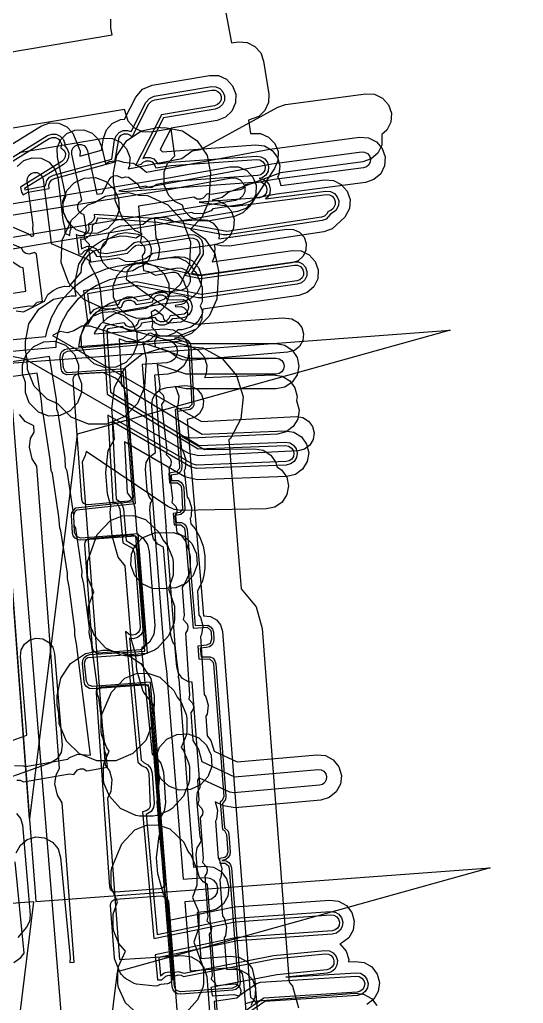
# Model space of a CAD drawing. Header units: metres. Extents: x -3943 to -3664, y 4962 to 6622.
# Drawn here: x -3853.7 to -3809.5, y 5955.1 to 6041.5 of the extents above; entities that cross this region are included whole.
import ezdxf

# ---------------------------------------------------------------- set-up
doc = ezdxf.new("R2010")
doc.units = ezdxf.units.M
doc.layers.add('AI_GREENING_EXCLUSIONS', color=1, linetype='Continuous')
doc.layers.add('AI_GREENING_LAWN', color=82, linetype='Continuous')

msp = doc.modelspace()

# ---------------------------------------------------------------- linework, layer by layer
at = {"layer": 'AI_GREENING_EXCLUSIONS'}
for points in [[(-3839.333, 6062.135), (-3835.065, 6039.438), (-3834.454, 6039.51), (-3833.692, 6039.454), (-3833.007, 6039.117), (-3832.499, 6038.547), (-3832.241, 6037.828), (-3831.797, 6034.94), (-3831.824, 6034.19), (-3832.126, 6033.502), (-3832.659, 6032.975), (-3833.564, 6032.635), (-3833.384, 6031.466), (-3832.523, 6031.468), (-3831.813, 6031.162), (-3831.272, 6030.611), (-3830.981, 6029.895), (-3830.983, 6029.122), (-3831.278, 6028.407), (-3833.491, 6025.069), (-3834.058, 6024.505), (-3834.8, 6024.207), (-3837.129, 6023.784), (-3837.93, 6023.801), (-3838.659, 6024.131), (-3839.201, 6024.72), (-3839.369, 6025.196), (-3840.027, 6025.512), (-3840.567, 6026.052), (-3840.976, 6026.934), (-3840.976, 6028.114), (-3840.674, 6028.837), (-3840.034, 6029.528), (-3840.364, 6031.89), (-3842.109, 6031.609), (-3842.893, 6031.639), (-3843.605, 6031.969), (-3844.136, 6032.547), (-3844.447, 6033.572), (-3862.691, 6030.536)], [(-3858.052, 6048.847), (-3856.372, 6028.51), (-3856.045, 6028.096), (-3855.885, 6027.532), (-3853.706, 5999.522), (-3845.789, 5901.982)], [(-3886.155, 6033.267), (-3845.543, 6040.152), (-3845.653, 6040.723), (-3845.649, 6041.504)], [(-3861.355, 6026.21), (-3851.73, 6032.15), (-3850.999, 6032.422), (-3850.219, 6032.394), (-3849.509, 6032.069), (-3848.978, 6031.498), (-3848.356, 6029.925), (-3848.372, 6029.492), (-3846.46, 6030.016), (-3846.307, 6031.056), (-3846.045, 6031.791), (-3845.521, 6032.37), (-3844.816, 6032.704), (-3844.448, 6032.723), (-3843.461, 6034.662), (-3842.863, 6035.367), (-3842.013, 6035.727), (-3836.996, 6036.578), (-3836.216, 6036.555), (-3835.504, 6036.236), (-3834.968, 6035.669), (-3834.69, 6034.94), (-3834.712, 6034.16), (-3835.031, 6033.448), (-3835.598, 6032.912), (-3836.327, 6032.634), (-3840.352, 6031.951), (-3841.313, 6030.065), (-3841.107, 6029.868), (-3832.946, 6030.485), (-3832.172, 6030.387), (-3831.494, 6030), (-3831.016, 6029.384), (-3830.81, 6028.631), (-3830.908, 6027.857), (-3831.033, 6027.638), (-3830.87, 6027.428), (-3830.731, 6026.92), (-3826.901, 6027.415), (-3826.123, 6027.362), (-3825.424, 6027.015), (-3824.91, 6026.427), (-3824.661, 6025.688), (-3824.714, 6024.909), (-3825.107, 6024.129), (-3826.227, 6023.117), (-3826.961, 6022.853), (-3835.278, 6021.601), (-3835.943, 6021.613), (-3836.594, 6021.734), (-3836.533, 6021.416), (-3836.57, 6020.636), (-3836.769, 6020.215), (-3829.715, 6021.216), (-3828.936, 6021.173), (-3828.232, 6020.834), (-3827.712, 6020.253), (-3827.454, 6019.517), (-3827.497, 6018.737), (-3827.835, 6018.034), (-3828.417, 6017.514), (-3829.153, 6017.255), (-3837.571, 6016.072), (-3837.626, 6015.628), (-3838.011, 6014.95), (-3838.627, 6014.471), (-3839.38, 6014.263), (-3839.774, 6014.235), (-3840.074, 6013.95), (-3840.802, 6013.671), (-3841.582, 6013.692), (-3842.154, 6013.946), (-3842.348, 6013.913), (-3842.802, 6013.482), (-3843.53, 6013.203), (-3844.31, 6013.224), (-3844.934, 6013.467), (-3844.714, 6009.355), (-3837.643, 6005.105), (-3830.365, 6005.383), (-3829.594, 6005.26), (-3828.929, 6004.852), (-3828.471, 6004.22), (-3828.29, 6003.461), (-3828.413, 6002.69), (-3828.822, 6002.025), (-3829.453, 6001.567), (-3830.212, 6001.386), (-3838.086, 6001.086), (-3839.163, 6001.353), (-3844.45, 6004.41), (-3844.213, 5999.938), (-3843.754, 5999.338), (-3843.554, 5998.624), (-3843.36, 5996.381), (-3842.809, 5995.965), (-3842.439, 5995.404), (-3842.276, 5994.753), (-3841.779, 5988.29), (-3841.873, 5987.515), (-3842.255, 5986.835), (-3842.934, 5986.335), (-3842.951, 5986.155), (-3842.028, 5976.984), (-3841.797, 5976.874), (-3841.254, 5976.23), (-3841.024, 5975.42), (-3840.853, 5972.781), (-3840.956, 5972.008), (-3841.346, 5971.332), (-3841.499, 5971.216), (-3840.692, 5962.404), (-3834.823, 5963.601), (-3826.434, 5964.203), (-3825.66, 5964.106), (-3824.981, 5963.72), (-3824.503, 5963.104), (-3824.296, 5962.352), (-3824.393, 5961.577), (-3824.779, 5960.899), (-3825.395, 5960.42), (-3825.567, 5960.373), (-3825.003, 5959.734), (-3824.776, 5958.987), (-3824.795, 5958.791), (-3824.203, 5958.829), (-3823.429, 5958.726), (-3822.754, 5958.335), (-3822.279, 5957.715), (-3822.079, 5956.961), (-3822.181, 5956.188), (-3822.573, 5955.513), (-3823.192, 5955.038)], [(-3861.041, 6025.228), (-3851.205, 6031.299), (-3850.839, 6031.435), (-3850.45, 6031.421), (-3850.095, 6031.259), (-3849.829, 6030.973), (-3849.693, 6030.607), (-3849.701, 6030.369), (-3849.48, 6030.131), (-3849.343, 6029.765), (-3849.357, 6029.375), (-3849.52, 6029.02), (-3849.805, 6028.755), (-3853.224, 6026.645), (-3853.19, 6026.536), (-3851.393, 6026.895), (-3851.276, 6027.355), (-3851.02, 6027.65), (-3850.671, 6027.824), (-3845.565, 6029.224), (-3845.317, 6030.91), (-3845.186, 6031.278), (-3844.925, 6031.567), (-3844.572, 6031.735), (-3844.183, 6031.754), (-3843.875, 6031.645), (-3842.57, 6034.209), (-3842.271, 6034.561), (-3841.846, 6034.741), (-3836.829, 6035.592), (-3836.439, 6035.581), (-3836.083, 6035.421), (-3835.815, 6035.137), (-3835.676, 6034.773), (-3835.687, 6034.383), (-3835.846, 6034.027), (-3836.13, 6033.759), (-3836.495, 6033.62), (-3841.016, 6032.853), (-3842.833, 6029.283), (-3842.625, 6029.374), (-3842.235, 6029.383), (-3841.871, 6029.242), (-3841.515, 6028.803), (-3840.381, 6028.956), (-3832.875, 6029.487), (-3832.488, 6029.438), (-3832.149, 6029.245), (-3831.91, 6028.937), (-3831.807, 6028.561), (-3831.856, 6028.173), (-3832.049, 6027.835), (-3832.358, 6027.595), (-3832.634, 6027.52), (-3832.343, 6027.483), (-3832.004, 6027.29), (-3831.765, 6026.981), (-3831.662, 6026.605), (-3831.711, 6026.218), (-3831.904, 6025.879), (-3832.088, 6025.736), (-3826.773, 6026.423), (-3826.384, 6026.397), (-3826.034, 6026.223), (-3825.778, 6025.929), (-3825.653, 6025.56), (-3825.68, 6025.17), (-3825.909, 6024.726), (-3826.377, 6024.401), (-3826.743, 6023.974), (-3827.11, 6023.841), (-3835.427, 6022.59), (-3835.759, 6022.596), (-3841.565, 6023.678), (-3846.809, 6024.049), (-3846.928, 6023.71), (-3847.291, 6023.37), (-3847.3, 6022.945), (-3847.463, 6022.591), (-3847.749, 6022.325), (-3848.115, 6022.19), (-3848.327, 6022.198), (-3848.217, 6021.355), (-3847.737, 6021.583), (-3847.347, 6021.561), (-3846.996, 6021.391), (-3846.714, 6021.036), (-3846.071, 6020.948), (-3844.327, 6021.26), (-3843.6, 6021.912), (-3843.219, 6021.997), (-3842.97, 6021.953), (-3838.709, 6022.61), (-3838.319, 6022.59), (-3837.967, 6022.422), (-3837.706, 6022.133), (-3837.575, 6021.765), (-3837.541, 6020.878), (-3838.568, 6019.224), (-3837.761, 6019.064), (-3829.574, 6020.226), (-3829.185, 6020.204), (-3828.833, 6020.035), (-3828.573, 6019.744), (-3828.444, 6019.376), (-3828.465, 6018.986), (-3828.634, 6018.635), (-3828.925, 6018.375), (-3829.293, 6018.245), (-3837.648, 6017.06), (-3837.983, 6017.069), (-3843.443, 6018.149), (-3847.706, 6017.418), (-3847.473, 6015.616), (-3847.108, 6016.043), (-3846.716, 6016.202), (-3844.956, 6016.508), (-3844.854, 6016.737), (-3844.571, 6017.006), (-3844.207, 6017.145), (-3843.817, 6017.135), (-3843.46, 6016.976), (-3843.289, 6016.796), (-3842.227, 6016.978), (-3842.126, 6017.205), (-3841.843, 6017.474), (-3841.479, 6017.613), (-3841.089, 6017.603), (-3840.732, 6017.444), (-3840.492, 6017.191), (-3839.596, 6017.256), (-3839.209, 6017.207), (-3838.87, 6017.015), (-3838.63, 6016.707), (-3838.527, 6016.33), (-3838.575, 6015.943), (-3838.768, 6015.604), (-3839.076, 6015.364), (-3839.452, 6015.261), (-3840.263, 6015.202), (-3840.607, 6014.796), (-3840.971, 6014.657), (-3841.361, 6014.667), (-3841.718, 6014.826), (-3841.889, 6015.006), (-3842.951, 6014.824), (-3843.052, 6014.597), (-3843.335, 6014.328), (-3843.699, 6014.189), (-3844.089, 6014.199), (-3844.446, 6014.358), (-3844.616, 6014.537), (-3845.906, 6014.343), (-3846.004, 6014.181), (-3845.685, 6008.772), (-3837.902, 6004.095), (-3830.327, 6004.384), (-3829.942, 6004.322), (-3829.609, 6004.118), (-3829.38, 6003.802), (-3829.289, 6003.423), (-3829.351, 6003.038), (-3829.555, 6002.705), (-3829.871, 6002.476), (-3830.251, 6002.385), (-3838.124, 6002.085), (-3838.663, 6002.219), (-3845.547, 6006.2), (-3845.187, 5999.384), (-3844.873, 5999.191), (-3844.676, 5998.942), (-3844.551, 5998.538), (-3844.309, 5995.749), (-3843.54, 5995.282), (-3843.355, 5995.002), (-3843.273, 5994.676), (-3842.777, 5988.213), (-3842.823, 5987.826), (-3843.014, 5987.486), (-3843.321, 5987.245), (-3843.697, 5987.14), (-3844.006, 5987.177), (-3842.986, 5976.486), (-3842.731, 5976.237), (-3842.408, 5976.082), (-3842.137, 5975.761), (-3842.022, 5975.356), (-3841.851, 5972.717), (-3841.902, 5972.33), (-3842.098, 5971.992), (-3842.549, 5971.717), (-3841.594, 5961.196), (-3834.752, 5962.604), (-3826.362, 5963.206), (-3825.975, 5963.157), (-3825.636, 5962.964), (-3825.397, 5962.656), (-3825.293, 5962.28), (-3825.342, 5961.893), (-3825.535, 5961.554), (-3825.843, 5961.314), (-3826.219, 5961.211), (-3834.54, 5960.614), (-3841.425, 5959.157), (-3841.292, 5957.567), (-3840.961, 5957.815), (-3840.581, 5957.903), (-3840.177, 5957.827), (-3839.773, 5957.944), (-3839.226, 5957.803), (-3831.382, 5959.334), (-3826.865, 5959.785), (-3826.476, 5959.747), (-3826.132, 5959.563), (-3825.885, 5959.262), (-3825.771, 5958.889), (-3825.809, 5958.5), (-3825.993, 5958.156), (-3826.294, 5957.908), (-3826.668, 5957.795), (-3830.291, 5957.436), (-3824.138, 5957.831), (-3823.752, 5957.78), (-3823.414, 5957.584), (-3823.177, 5957.274), (-3823.076, 5956.897), (-3823.128, 5956.511), (-3823.323, 5956.173), (-3823.633, 5955.936), (-3824.01, 5955.835), (-3832.126, 5955.314), (-3833.999, 5954.015)], [(-3860.947, 6024.933), (-3851.048, 6031.043), (-3850.792, 6031.139), (-3850.519, 6031.129), (-3850.27, 6031.015), (-3850.084, 6030.815), (-3849.989, 6030.559), (-3850.028, 6030.222), (-3849.735, 6029.973), (-3849.64, 6029.717), (-3849.649, 6029.444), (-3849.763, 6029.196), (-3849.963, 6029.01), (-3853.583, 6026.776), (-3853.501, 6026.326), (-3853.333, 6026.088), (-3852.942, 6026.317), (-3851.068, 6026.648), (-3851.102, 6026.947), (-3851.015, 6027.207), (-3850.836, 6027.413), (-3850.592, 6027.535), (-3845.297, 6028.986), (-3844.929, 6031.124), (-3844.746, 6031.327), (-3844.499, 6031.444), (-3844.226, 6031.458), (-3843.969, 6031.366), (-3843.771, 6031.187), (-3842.302, 6034.073), (-3842.093, 6034.319), (-3841.796, 6034.445), (-3836.779, 6035.296), (-3836.506, 6035.288), (-3836.256, 6035.176), (-3836.069, 6034.978), (-3835.972, 6034.723), (-3835.979, 6034.45), (-3836.091, 6034.2), (-3836.29, 6034.013), (-3836.545, 6033.916), (-3841.214, 6033.124), (-3843.476, 6028.679), (-3842.985, 6028.788), (-3842.81, 6028.971), (-3842.56, 6029.081), (-3842.287, 6029.088), (-3842.032, 6028.989), (-3841.835, 6028.8), (-3841.708, 6028.474), (-3840.36, 6028.657), (-3832.854, 6029.188), (-3832.583, 6029.154), (-3832.346, 6029.019), (-3832.179, 6028.803), (-3832.106, 6028.539), (-3832.141, 6028.268), (-3832.276, 6028.031), (-3832.492, 6027.864), (-3832.755, 6027.792), (-3840.226, 6027.263), (-3841.628, 6027.018), (-3842.04, 6026.739), (-3842.313, 6026.732), (-3842.588, 6026.851), (-3844.937, 6026.441), (-3844.571, 6026.39), (-3832.709, 6027.233), (-3832.438, 6027.198), (-3832.2, 6027.063), (-3832.033, 6026.847), (-3831.961, 6026.584), (-3831.995, 6026.313), (-3832.131, 6026.076), (-3832.346, 6025.908), (-3832.61, 6025.836), (-3837.885, 6025.462), (-3834.983, 6025.06), (-3826.735, 6026.126), (-3826.462, 6026.107), (-3826.217, 6025.986), (-3826.038, 6025.78), (-3825.951, 6025.521), (-3825.969, 6025.249), (-3826.15, 6024.905), (-3826.353, 6024.722), (-3826.591, 6024.637), (-3826.696, 6024.415), (-3826.898, 6024.231), (-3827.155, 6024.138), (-3835.472, 6022.887), (-3841.527, 6023.976), (-3847.109, 6024.371), (-3847.095, 6024.12), (-3847.186, 6023.863), (-3847.368, 6023.659), (-3847.622, 6023.54), (-3847.592, 6023.015), (-3847.706, 6022.767), (-3847.906, 6022.581), (-3848.163, 6022.486), (-3848.436, 6022.496), (-3848.682, 6022.61), (-3848.458, 6020.876), (-3848.198, 6020.929), (-3847.953, 6021.196), (-3847.695, 6021.286), (-3847.423, 6021.27), (-3847.177, 6021.152), (-3846.915, 6020.72), (-3846.026, 6020.652), (-3844.181, 6020.978), (-3843.702, 6021.48), (-3843.478, 6021.637), (-3843.212, 6021.697), (-3842.945, 6021.65), (-3838.666, 6022.313), (-3838.393, 6022.299), (-3838.146, 6022.182), (-3837.963, 6021.979), (-3837.872, 6021.722), (-3837.832, 6020.95), (-3838.897, 6019.272), (-3839.182, 6019.039), (-3837.77, 6018.76), (-3829.532, 6019.929), (-3829.26, 6019.913), (-3829.013, 6019.795), (-3828.831, 6019.592), (-3828.741, 6019.334), (-3828.756, 6019.061), (-3828.874, 6018.815), (-3829.078, 6018.633), (-3829.336, 6018.542), (-3837.691, 6017.357), (-3843.439, 6018.454), (-3848.041, 6017.665), (-3847.658, 6014.712), (-3847.143, 6015.581), (-3846.939, 6015.795), (-3846.665, 6015.907), (-3844.722, 6016.244), (-3844.609, 6016.564), (-3844.411, 6016.752), (-3844.156, 6016.85), (-3843.883, 6016.842), (-3843.633, 6016.731), (-3843.421, 6016.469), (-3841.994, 6016.713), (-3841.881, 6017.032), (-3841.683, 6017.22), (-3841.428, 6017.318), (-3841.155, 6017.31), (-3840.905, 6017.199), (-3840.67, 6016.877), (-3839.304, 6016.923), (-3839.066, 6016.788), (-3838.898, 6016.572), (-3838.826, 6016.309), (-3838.86, 6016.038), (-3838.995, 6015.8), (-3839.21, 6015.633), (-3840.458, 6015.489), (-3840.569, 6015.238), (-3840.767, 6015.05), (-3841.022, 6014.952), (-3841.295, 6014.96), (-3841.545, 6015.071), (-3841.757, 6015.333), (-3843.184, 6015.089), (-3843.297, 6014.77), (-3843.495, 6014.582), (-3843.75, 6014.484), (-3844.023, 6014.492), (-3844.273, 6014.603), (-3844.485, 6014.864), (-3846.081, 6014.633), (-3846.313, 6014.251), (-3845.976, 6008.597), (-3837.98, 6003.792), (-3830.315, 6004.084), (-3830.046, 6004.041), (-3829.813, 6003.898), (-3829.653, 6003.677), (-3829.589, 6003.411), (-3829.632, 6003.142), (-3829.775, 6002.909), (-3829.996, 6002.749), (-3830.262, 6002.685), (-3838.135, 6002.385), (-3838.512, 6002.478), (-3845.925, 6006.765), (-3845.475, 5999.138), (-3845.076, 5998.969), (-3844.85, 5998.512), (-3844.594, 5995.559), (-3843.759, 5995.077), (-3843.573, 5994.653), (-3843.076, 5988.19), (-3843.108, 5987.919), (-3843.242, 5987.681), (-3843.457, 5987.512), (-3843.72, 5987.439), (-3843.991, 5987.471), (-3844.367, 5987.78), (-3843.272, 5976.316), (-3842.912, 5975.985), (-3842.591, 5975.845), (-3842.401, 5975.62), (-3842.321, 5975.336), (-3842.186, 5972.427), (-3842.323, 5972.19), (-3842.54, 5972.024), (-3842.873, 5971.963), (-3841.865, 5960.833), (-3834.73, 5962.304), (-3826.341, 5962.907), (-3826.07, 5962.873), (-3825.833, 5962.738), (-3825.665, 5962.522), (-3825.593, 5962.259), (-3825.627, 5961.988), (-3825.762, 5961.75), (-3825.977, 5961.583), (-3826.241, 5961.51), (-3834.582, 5960.911), (-3841.746, 5959.396), (-3841.562, 5957.198), (-3841.168, 5957.21), (-3840.838, 5957.542), (-3840.572, 5957.603), (-3840.187, 5957.487), (-3839.752, 5957.645), (-3839.481, 5957.61), (-3839.269, 5957.489), (-3831.325, 5959.039), (-3826.835, 5959.487), (-3826.563, 5959.46), (-3826.322, 5959.331), (-3826.149, 5959.12), (-3826.07, 5958.859), (-3826.096, 5958.587), (-3826.225, 5958.346), (-3826.436, 5958.173), (-3826.697, 5958.093), (-3831.089, 5957.659), (-3836.885, 5956.528), (-3836.764, 5955.855), (-3836.739, 5955.803), (-3834.844, 5955.927), (-3834.432, 5955.809), (-3832.861, 5956.874), (-3832.513, 5956.993), (-3824.119, 5957.532), (-3823.849, 5957.496), (-3823.612, 5957.359), (-3823.446, 5957.142), (-3823.376, 5956.878), (-3823.412, 5956.607), (-3823.549, 5956.371), (-3823.766, 5956.205), (-3824.03, 5956.135), (-3832.229, 5955.608), (-3834.631, 5953.942)], [(-3853.685, 6029.824), (-3846.298, 6031.056), (-3845.518, 6031.031), (-3844.806, 6030.71), (-3844.272, 6030.142), (-3843.996, 6029.412), (-3844.02, 6028.632), (-3844.137, 6028.373), (-3839.416, 6029.29), (-3838.517, 6029.95), (-3837.778, 6030.085), (-3830.998, 6033.785), (-3830.309, 6034.011), (-3823.281, 6034.965), (-3822.502, 6034.917), (-3821.801, 6034.574), (-3821.284, 6033.989), (-3821.03, 6033.252), (-3821.078, 6032.473), (-3821.421, 6031.771), (-3821.867, 6031.377), (-3821.871, 6030.462), (-3822.215, 6029.762), (-3822.801, 6029.247), (-3823.54, 6028.995), (-3830.774, 6028.035), (-3835.299, 6026.339), (-3835.885, 6025.868), (-3836.772, 6025.638), (-3836.311, 6025.611), (-3835.609, 6025.27), (-3835.09, 6024.687), (-3834.835, 6023.949), (-3834.881, 6023.17), (-3835.221, 6022.468), (-3835.805, 6021.95), (-3836.542, 6021.694), (-3841.972, 6020.944), (-3842.601, 6020.491), (-3843.595, 6020.214), (-3844.374, 6020.26), (-3844.937, 6020.534), (-3847.584, 6020.168), (-3846.835, 6018.701), (-3846.627, 6018.006), (-3846.289, 6014.886), (-3838.679, 6012.814), (-3837.981, 6012.466), (-3837.468, 6011.877), (-3837.221, 6011.137), (-3837.275, 6010.359), (-3837.422, 6010.064), (-3831.393, 6010.308), (-3830.623, 6010.187), (-3829.957, 6009.78), (-3829.497, 6009.149), (-3829.314, 6008.39), (-3829.37, 6008.035), (-3829.12, 6007.193), (-3829.236, 6006.422), (-3829.638, 6005.753), (-3830.266, 6005.289), (-3831.023, 6005.101), (-3838.589, 6004.745), (-3839.456, 6004.917), (-3837.426, 6003.735), (-3833.041, 6003.815), (-3832.273, 6003.677), (-3831.617, 6003.255), (-3831.171, 6002.614), (-3831.09, 6002.24), (-3830.663, 6001.966), (-3830.219, 6001.325), (-3830.053, 6000.562), (-3830.192, 5999.794), (-3830.614, 5999.138), (-3831.255, 5998.693), (-3832.018, 5998.528), (-3839.499, 5998.397), (-3840.103, 5998.48), (-3840.654, 5998.74), (-3847.823, 6003.586), (-3847.901, 6003.218), (-3848.17, 6002.638), (-3846.162, 5976.035), (-3845.779, 5975.546), (-3845.57, 5974.794), (-3845.657, 5973.741), (-3845.941, 5973.109), (-3844.876, 5958.992), (-3839.355, 5959.33), (-3838.615, 5959.236), (-3837.934, 5958.855), (-3837.451, 5958.242), (-3837.239, 5957.491), (-3836.932, 5953.599)], [(-3853.871, 6028.597), (-3853.282, 6029.108), (-3852.542, 6029.355), (-3851.763, 6029.3), (-3851.065, 6028.952), (-3850.554, 6028.362), (-3850.307, 6027.622), (-3849.855, 6023.881), (-3849.696, 6023.144), (-3849.696, 6022.723), (-3849.236, 6022.527), (-3849.211, 6022.941), (-3849.122, 6023.124), (-3849.184, 6023.578), (-3849.515, 6023.899), (-3849.824, 6024.616), (-3849.836, 6025.396), (-3849.605, 6025.978), (-3850.34, 6029.404), (-3850.352, 6030.185), (-3850.064, 6030.91), (-3849.521, 6031.47), (-3848.804, 6031.779), (-3848.024, 6031.791), (-3847.299, 6031.503), (-3846.739, 6030.96), (-3846.429, 6030.243), (-3846.124, 6028.821), (-3845.785, 6029.008), (-3845.009, 6029.096), (-3844.546, 6028.962), (-3843.693, 6028.889), (-3843.013, 6028.505), (-3842.526, 6028.085), (-3831.701, 6030.11), (-3823.819, 6031.147), (-3823.04, 6031.096), (-3822.34, 6030.751), (-3821.826, 6030.164), (-3821.575, 6029.425), (-3821.626, 6028.646), (-3821.971, 6027.946), (-3822.558, 6027.432), (-3823.297, 6027.181), (-3831.125, 6026.152), (-3833.145, 6025.773), (-3833.407, 6025.53), (-3834.138, 6025.257), (-3836.692, 6024.856), (-3836.857, 6024.703), (-3837.588, 6024.43), (-3838.368, 6024.458), (-3838.552, 6024.543), (-3841.826, 6024.013), (-3841.713, 6022.329), (-3841.574, 6022.151), (-3841.366, 6021.399), (-3841.461, 6020.625), (-3841.561, 6020.448), (-3840.527, 6020.595), (-3839.747, 6020.586), (-3839.03, 6020.279), (-3838.485, 6019.72), (-3838.396, 6019.498), (-3838.173, 6019.27), (-3837.633, 6017.987), (-3837.632, 6016.705), (-3837.797, 6016.345), (-3837.646, 6015.935), (-3837.677, 6015.156), (-3838.003, 6014.447), (-3838.577, 6013.918), (-3839.309, 6013.648), (-3840.068, 6013.532), (-3838.714, 6013.057), (-3831.147, 6013.057), (-3830.382, 6012.905), (-3829.733, 6012.471), (-3829.299, 6011.823), (-3829.147, 6011.057), (-3829.299, 6010.292), (-3829.733, 6009.643), (-3830.382, 6009.209), (-3831.147, 6009.057), (-3839.054, 6009.057), (-3840.038, 6009.283), (-3839.933, 6009.159), (-3839.696, 6008.416), (-3839.761, 6007.638), (-3839.854, 6007.457), (-3839.445, 6003.745), (-3839.3, 6003.573), (-3839.062, 6002.83), (-3839.127, 6002.052), (-3839.22, 6001.872), (-3838.958, 5999.568), (-3838.81, 5999.399), (-3838.558, 5998.66), (-3838.609, 5997.881), (-3838.698, 5997.699), (-3838.635, 5997.218), (-3838.256, 5996.786), (-3837.835, 5996.045), (-3837.554, 5995.265), (-3837.396, 5994.401), (-3837.389, 5993.346), (-3837.482, 5992.717), (-3837.618, 5992.224), (-3838.057, 5991.326), (-3837.925, 5989.214), (-3837.787, 5989.036), (-3837.583, 5988.283), (-3837.683, 5987.509), (-3837.784, 5987.333), (-3837.447, 5982.233), (-3837.309, 5982.055), (-3837.105, 5981.302), (-3837.204, 5980.528), (-3837.305, 5980.352), (-3837.187, 5978.625), (-3836.889, 5978.199), (-3836.569, 5977.28), (-3834.553, 5976.34), (-3827.586, 5976.965), (-3826.81, 5976.881), (-3826.126, 5976.507), (-3825.636, 5975.9), (-3825.416, 5975.151), (-3825.499, 5974.375), (-3825.873, 5973.69), (-3826.481, 5973.2), (-3827.229, 5972.98), (-3834.731, 5972.308), (-3835.754, 5972.487), (-3836.494, 5972.832), (-3836.286, 5972.086), (-3836.379, 5971.312), (-3836.479, 5971.135), (-3836.245, 5967.899), (-3836.106, 5967.722), (-3835.896, 5966.97), (-3835.99, 5966.196), (-3836.09, 5966.019), (-3835.856, 5962.783), (-3835.717, 5962.606), (-3835.507, 5961.854), (-3835.601, 5961.08), (-3835.7, 5960.903), (-3835.49, 5958.142), (-3834.401, 5958.121), (-3833.705, 5957.768), (-3833.197, 5957.176), (-3832.954, 5956.434), (-3833.013, 5955.656), (-3833.366, 5954.96)], [(-3856.659, 6024.286), (-3852.889, 6022.675), (-3852.609, 6022.436), (-3852.408, 6022.517), (-3852.505, 6023.106), (-3852.468, 6023.48), (-3852.985, 6027.283), (-3852.966, 6027.556), (-3852.844, 6027.8), (-3852.638, 6027.979), (-3852.379, 6028.065), (-3852.106, 6028.046), (-3851.862, 6027.924), (-3851.683, 6027.718), (-3851.596, 6027.459), (-3850.883, 6021.817), (-3847.694, 6020.454), (-3847.414, 6020.216), (-3847.569, 6021.369), (-3847.509, 6021.732), (-3847.88, 6022.081), (-3847.97, 6022.339), (-3847.953, 6022.611), (-3847.78, 6022.905), (-3847.978, 6024.347), (-3848.249, 6024.447), (-3848.445, 6024.638), (-3848.553, 6024.888), (-3848.557, 6025.161), (-3848.457, 6025.415), (-3848.203, 6025.639), (-3849.069, 6029.677), (-3849.073, 6029.95), (-3848.972, 6030.204), (-3848.782, 6030.4), (-3848.532, 6030.508), (-3848.258, 6030.512), (-3848.005, 6030.412), (-3847.809, 6030.221), (-3847.7, 6029.971), (-3846.884, 6026.163), (-3846.418, 6026.228), (-3845.8, 6027.424), (-3845.629, 6027.638), (-3845.39, 6027.77), (-3845.119, 6027.8), (-3844.676, 6027.581), (-3844.371, 6027.687), (-3844.1, 6027.654), (-3843.294, 6027.031), (-3843.082, 6026.658), (-3831.531, 6028.821), (-3823.649, 6029.858), (-3823.377, 6029.84), (-3823.132, 6029.719), (-3822.952, 6029.514), (-3822.864, 6029.255), (-3822.882, 6028.983), (-3823.003, 6028.738), (-3823.208, 6028.558), (-3823.467, 6028.47), (-3831.33, 6027.436), (-3833.823, 6026.969), (-3834.09, 6026.636), (-3834.345, 6026.541), (-3836.836, 6026.137), (-3837.2, 6026.189), (-3837.539, 6025.809), (-3837.795, 6025.714), (-3838.068, 6025.723), (-3838.366, 6025.89), (-3843.211, 6025.106), (-3843.002, 6022.295), (-3843.084, 6021.937), (-3842.735, 6021.566), (-3842.662, 6021.303), (-3842.695, 6021.032), (-3842.887, 6020.75), (-3842.791, 6019.459), (-3842.358, 6019.376), (-3841.723, 6019.05), (-3840.289, 6019.317), (-3840.016, 6019.314), (-3839.765, 6019.206), (-3839.262, 6018.561), (-3839.162, 6018.197), (-3838.917, 6017.78), (-3838.897, 6017.005), (-3839.011, 6016.757), (-3839.211, 6016.571), (-3839.467, 6016.476), (-3840.015, 6016.387), (-3839.966, 6016.277), (-3839.457, 6016.304), (-3839.209, 6016.189), (-3839.024, 6015.989), (-3838.93, 6015.733), (-3838.941, 6015.46), (-3839.055, 6015.212), (-3839.256, 6015.026), (-3839.512, 6014.932), (-3840.525, 6014.826), (-3840.773, 6014.94), (-3840.958, 6015.141), (-3841.05, 6015.469), (-3841.767, 6015.991), (-3842.107, 6015.791), (-3841.999, 6014.833), (-3842.067, 6014.472), (-3841.704, 6014.114), (-3841.621, 6013.854), (-3841.644, 6013.582), (-3841.824, 6013.293), (-3841.762, 6012.748), (-3838.935, 6011.757), (-3831.147, 6011.757), (-3830.879, 6011.704), (-3830.652, 6011.552), (-3830.5, 6011.325), (-3830.447, 6011.057), (-3830.5, 6010.789), (-3830.652, 6010.562), (-3830.879, 6010.41), (-3831.147, 6010.357), (-3839.054, 6010.357), (-3841.587, 6011.203), (-3841.365, 6009.248), (-3841.434, 6008.887), (-3841.071, 6008.529), (-3840.988, 6008.269), (-3841.01, 6007.997), (-3841.191, 6007.708), (-3840.732, 6003.662), (-3840.8, 6003.301), (-3840.437, 6002.944), (-3840.354, 6002.683), (-3840.377, 6002.411), (-3840.557, 6002.122), (-3840.243, 5999.461), (-3840.305, 5999.099), (-3839.935, 5998.748), (-3839.847, 5998.49), (-3839.865, 5998.217), (-3840.04, 5997.924), (-3839.847, 5996.472), (-3839.541, 5996.297), (-3839.102, 5995.69), (-3838.796, 5994.883), (-3838.694, 5994.317), (-3838.687, 5993.411), (-3838.785, 5992.847), (-3839.173, 5991.95), (-3839.384, 5991.678), (-3839.214, 5989.189), (-3839.299, 5988.831), (-3838.952, 5988.458), (-3838.88, 5988.194), (-3838.915, 5987.923), (-3839.108, 5987.642), (-3838.736, 5982.207), (-3838.82, 5981.85), (-3838.473, 5981.477), (-3838.402, 5981.213), (-3838.437, 5980.942), (-3838.63, 5980.661), (-3838.461, 5978.202), (-3837.967, 5977.423), (-3837.664, 5976.356), (-3834.785, 5975.014), (-3827.47, 5975.67), (-3827.199, 5975.641), (-3826.959, 5975.51), (-3826.788, 5975.297), (-3826.711, 5975.035), (-3826.74, 5974.763), (-3826.871, 5974.524), (-3827.083, 5974.352), (-3827.345, 5974.275), (-3834.847, 5973.603), (-3835.205, 5973.666), (-3837.918, 5974.93), (-3838.057, 5974.742), (-3837.923, 5972.98), (-3838.005, 5972.621), (-3837.655, 5972.251), (-3837.582, 5971.988), (-3837.615, 5971.717), (-3837.805, 5971.434), (-3837.534, 5967.864), (-3837.616, 5967.505), (-3837.266, 5967.135), (-3837.192, 5966.872), (-3837.225, 5966.601), (-3837.416, 5966.318), (-3837.144, 5962.748), (-3837.226, 5962.389), (-3836.877, 5962.019), (-3836.803, 5961.756), (-3836.836, 5961.485), (-3837.027, 5961.202), (-3836.755, 5957.632), (-3836.837, 5957.273), (-3836.487, 5956.903), (-3836.436, 5956.719), (-3834.751, 5956.868), (-3834.507, 5956.745), (-3834.329, 5956.538), (-3834.244, 5956.278), (-3834.265, 5956.006), (-3834.389, 5955.762), (-3834.596, 5955.584), (-3836.577, 5955.291), (-3836.366, 5952.516)], [(-3853.949, 6015.918), (-3853.304, 6015.816), (-3851.469, 6016.758), (-3851.176, 6017.342), (-3850.717, 6017.706), (-3850.273, 6017.934), (-3849.71, 6018.095), (-3849.309, 6018.049), (-3848.251, 6019.289), (-3848.203, 6019.94), (-3847.917, 6020.451), (-3847.593, 6020.831), (-3847.133, 6021.194), (-3846.498, 6021.345), (-3846.093, 6021.819), (-3845.802, 6022.719), (-3845.353, 6023.152), (-3844.767, 6023.365), (-3842.802, 6023.516), (-3842.31, 6023.945), (-3841.747, 6024.108), (-3841.249, 6024.15), (-3840.668, 6024.085), (-3840.11, 6023.745), (-3837.755, 6023.945), (-3837.174, 6023.88), (-3836.661, 6023.597), (-3836.296, 6023.14), (-3836.134, 6022.578), (-3836.172, 6022.237), (-3830.194, 6023.092), (-3829.61, 6023.06), (-3829.082, 6022.807), (-3828.691, 6022.371), (-3828.497, 6021.819), (-3828.529, 6021.235), (-3828.782, 6020.707), (-3829.217, 6020.316), (-3829.769, 6020.122), (-3837.569, 6019.007), (-3838.111, 6019.029), (-3842.719, 6020.067), (-3843.478, 6020.001), (-3843.803, 6019.882), (-3844.215, 6019.398), (-3844.293, 6018.695), (-3839.174, 6015.047), (-3838.198, 6014.732), (-3830.557, 6015.312), (-3829.773, 6015.2), (-3829.261, 6014.915), (-3828.898, 6014.457), (-3828.737, 6013.894), (-3828.804, 6013.313), (-3829.088, 6012.801), (-3829.546, 6012.437), (-3830.109, 6012.276), (-3838.84, 6011.559), (-3839.361, 6011.608), (-3839.833, 6011.833), (-3840.537, 6012.335), (-3847.477, 6014.575), (-3848.207, 6014.565), (-3848.891, 6014.147), (-3849.453, 6013.987), (-3850.099, 6014.089), (-3850.77, 6013.745), (-3837.681, 6006.213), (-3829.372, 6006.63), (-3828.793, 6006.545), (-3828.291, 6006.244), (-3827.942, 6005.775), (-3827.799, 6005.207), (-3827.884, 6004.628), (-3828.184, 6004.126), (-3828.654, 6003.777), (-3829.222, 6003.634), (-3837.971, 6003.195), (-3838.794, 6003.393), (-3853.18, 6011.67), (-3854.338, 6011.913)], [(-3856.567, 6015.791), (-3852.819, 6016.367), (-3852.456, 6016.313), (-3852.113, 6016.69), (-3851.655, 6016.774), (-3852.175, 6020.876), (-3852.34, 6021.036), (-3852.83, 6020.897), (-3853.098, 6020.953), (-3853.323, 6021.107), (-3853.485, 6021.407), (-3857.255, 6023.018)], [(-3855.143, 6013.3), (-3851.363, 6013.657), (-3851.243, 6014.233), (-3850.853, 6015.325), (-3850.291, 6016.368), (-3849.788, 6017.061), (-3848.842, 6018.046), (-3848.132, 6018.593), (-3847.287, 6019.096), (-3846.066, 6019.597), (-3845.106, 6019.833), (-3839.954, 6020.675), (-3839.175, 6020.634), (-3838.471, 6020.297), (-3837.949, 6019.717), (-3837.689, 6018.981), (-3837.731, 6018.202), (-3838.067, 6017.498), (-3838.648, 6016.976), (-3839.384, 6016.716), (-3841.141, 6016.506), (-3844.582, 6015.895), (-3845.358, 6015.627), (-3846.012, 6015.246), (-3846.587, 6014.711), (-3847.052, 6014.051), (-3847.125, 6013.888), (-3840.949, 6014.348), (-3840.174, 6014.254), (-3839.495, 6013.869), (-3839.014, 6013.255), (-3838.806, 6012.503), (-3838.901, 6011.728), (-3839.285, 6011.049), (-3839.899, 6010.568), (-3840.651, 6010.36), (-3841.831, 6010.271), (-3840.834, 5997.075), (-3840.807, 5996.997), (-3840.82, 5996.895), (-3840.015, 5986.254), (-3839.929, 5985.6), (-3839.909, 5985.523), (-3839.914, 5985.485), (-3839.741, 5984.182), (-3839.749, 5984.083), (-3839.722, 5984.001), (-3839.748, 5983.789), (-3839.692, 5983.584), (-3838.391, 5967.106), (-3837.429, 5967.178), (-3836.654, 5967.083), (-3835.975, 5966.699), (-3835.494, 5966.084), (-3835.286, 5965.332), (-3835.38, 5964.558), (-3835.765, 5963.878), (-3836.379, 5963.398), (-3837.131, 5963.189), (-3838.076, 5963.118), (-3837.757, 5959.078), (-3835.18, 5959.28), (-3834.405, 5959.188), (-3833.724, 5958.807), (-3833.241, 5958.194), (-3833.006, 5957.143), (-3833.006, 5957.142), (-3833.006, 5957.14), (-3832.479, 5950.265)], [(-3856.37, 6017.137), (-3853.098, 6017.639), (-3853.336, 6019.7), (-3853.608, 6019.758), (-3854.252, 6020.198)], [(-3855.633, 6012.25), (-3850.451, 6012.739), (-3850.449, 6013.15), (-3850.275, 6013.98), (-3849.951, 6014.893), (-3849.465, 6015.806), (-3848.489, 6017.011), (-3847.536, 6017.79), (-3846.952, 6018.144), (-3845.733, 6018.654), (-3844.935, 6018.847), (-3839.812, 6019.685), (-3839.422, 6019.664), (-3839.07, 6019.496), (-3838.809, 6019.206), (-3838.679, 6018.838), (-3838.7, 6018.449), (-3838.868, 6018.096), (-3839.158, 6017.836), (-3839.526, 6017.706), (-3841.298, 6017.496), (-3844.791, 6016.882), (-3845.741, 6016.562), (-3846.61, 6016.048), (-3847.35, 6015.37), (-3847.935, 6014.558), (-3848.338, 6013.635), (-3848.501, 6012.782), (-3840.875, 6013.351), (-3840.487, 6013.304), (-3840.148, 6013.112), (-3839.907, 6012.804), (-3839.803, 6012.428), (-3839.85, 6012.041), (-3840.042, 6011.701), (-3840.35, 6011.461), (-3840.726, 6011.357), (-3842.904, 6011.194), (-3841.833, 5997.034), (-3841.804, 5996.928), (-3841.817, 5996.826), (-3841.012, 5986.176), (-3840.93, 5985.547), (-3840.907, 5985.46), (-3840.912, 5985.417), (-3840.734, 5984.061), (-3840.725, 5983.952), (-3840.719, 5983.929), (-3840.722, 5983.907), (-3839.31, 5966.035), (-3837.354, 5966.181), (-3836.967, 5966.133), (-3836.628, 5965.941), (-3836.387, 5965.634), (-3836.283, 5965.258), (-3836.33, 5964.871), (-3836.522, 5964.531), (-3836.83, 5964.291), (-3837.206, 5964.186), (-3839.152, 5964.041), (-3838.675, 5958.003), (-3835.102, 5958.283), (-3834.714, 5958.237), (-3834.374, 5958.046), (-3834.132, 5957.74), (-3834.003, 5957.065), (-3834.003, 5957.064), (-3834.003, 5957.064), (-3833.476, 5950.188)], [(-3839.565, 5951.123), (-3840.559, 5964.095), (-3841.027, 5964.718), (-3841.523, 5966.511), (-3841.64, 5967.911), (-3841.417, 5969.857), (-3841.343, 5969.988), (-3841.592, 5972.789), (-3841.375, 5974.746), (-3841.879, 5981.316), (-3842.826, 5982.51), (-3843.361, 5984.388), (-3843.47, 5985.722), (-3843.872, 5987.124), (-3844.406, 5993.541), (-3845.008, 5994.298), (-3845.546, 5996.173), (-3845.712, 5998.177), (-3845.64, 5998.814), (-3845.938, 5999.854), (-3846.093, 6001.722), (-3845.872, 6003.66), (-3845.329, 6004.641), (-3845.549, 6007.295), (-3845.549, 6007.295), (-3845.336, 6009.21), (-3844.413, 6010.903), (-3842.919, 6012.121), (-3841.076, 6012.683), (-3839.534, 6012.841), (-3837.592, 6012.657), (-3835.868, 6011.744), (-3834.625, 6010.241), (-3834.051, 6008.376), (-3834.235, 6006.434), (-3835.148, 6004.71), (-3835.29, 6004.592), (-3834.204, 5991.525), (-3832.895, 5989.934), (-3832.365, 5988.048), (-3829.987, 5957.013), (-3829.697, 5956.641), (-3829.175, 5954.761)], [(-3853.893, 5974.736), (-3853.62, 5974.73), (-3853.32, 5974.568), (-3849.274, 5975.283), (-3848.909, 5975.237), (-3848.575, 5975.621), (-3848.32, 5975.72), (-3848.047, 5975.715), (-3847.747, 5975.553), (-3845.945, 5975.871), (-3846.058, 5976.976), (-3846.172, 5977.241), (-3846.241, 5977.756), (-3846.206, 5978.128), (-3846.71, 5981.947), (-3846.824, 5982.213), (-3846.893, 5982.728), (-3846.858, 5983.099), (-3847.363, 5986.919), (-3847.477, 5987.184), (-3847.546, 5987.699), (-3847.51, 5988.071), (-3848.013, 5991.916), (-3848.192, 5992.671), (-3848.162, 5993.031), (-3848.736, 5996.841), (-3848.862, 5997.135), (-3848.906, 5997.99), (-3849.492, 6001.872), (-3849.618, 6002.166), (-3849.661, 6003.02), (-3850.258, 6006.974), (-3850.384, 6007.268), (-3850.428, 6008.123), (-3851.031, 6011.923), (-3854.751, 6011.372)], [(-3854.119, 5976.016), (-3853.339, 5975.999), (-3853.153, 5975.917), (-3849.436, 5976.562), (-3849.274, 5976.717), (-3848.546, 5977.001), (-3847.424, 5976.93), (-3848.655, 5986.697), (-3848.82, 5987.442), (-3848.82, 5987.962), (-3849.305, 5991.701), (-3849.466, 5992.414), (-3849.466, 5992.891), (-3850.024, 5996.599), (-3850.137, 5996.878), (-3850.211, 5997.85), (-3850.78, 6001.63), (-3850.892, 6001.908), (-3850.966, 6002.88), (-3851.546, 6006.732), (-3851.658, 6007.011), (-3851.733, 6007.983), (-3852.127, 6010.447), (-3854.624, 6010.09)], [(-3835.94, 5949.624), (-3837.163, 5965.577), (-3837.552, 5965.817), (-3837.887, 5966.263), (-3838.035, 5966.801), (-3838.152, 5968.201), (-3838.085, 5968.785), (-3837.696, 5969.379), (-3837.81, 5969.772), (-3838.105, 5973.098), (-3838.041, 5973.684), (-3837.815, 5974.093), (-3838.523, 5983.329), (-3838.836, 5983.365), (-3839.348, 5983.649), (-3839.712, 5984.108), (-3839.873, 5984.671), (-3840.031, 5986.61), (-3840.223, 5986.851), (-3840.384, 5987.414), (-3841.028, 5995.163), (-3841.532, 5995.443), (-3841.896, 5995.901), (-3842.058, 5996.463), (-3842.224, 5998.467), (-3842.158, 5999.048), (-3842.038, 5999.266), (-3842.289, 5999.581), (-3842.45, 6000.144), (-3842.605, 6002.012), (-3842.605, 6002.012), (-3842.539, 6002.593), (-3842.255, 6003.105), (-3841.721, 6003.491), (-3842.061, 6007.585), (-3841.997, 6008.159), (-3841.721, 6008.667), (-3841.272, 6009.032), (-3840.719, 6009.201), (-3839.178, 6009.359), (-3838.595, 6009.304), (-3838.078, 6009.03), (-3837.705, 6008.579), (-3837.533, 6008.02), (-3837.588, 6007.437), (-3837.862, 6006.92), (-3838.313, 6006.547), (-3838.95, 6006.367), (-3837.519, 5989.157), (-3836.891, 5989.094), (-3836.378, 5988.808), (-3836.014, 5988.347), (-3835.855, 5987.781), (-3833.393, 5955.646), (-3833.182, 5955.526), (-3832.822, 5955.065)], [(-3853.958, 5968.337), (-3853.589, 5969.025), (-3852.985, 5969.519), (-3852.238, 5969.744), (-3851.461, 5969.666), (-3850.774, 5969.296), (-3850.28, 5968.692), (-3850.055, 5967.945), (-3849.206, 5959.156), (-3849.244, 5958.725), (-3848.869, 5958.748), (-3849.926, 5972.753), (-3850.339, 5973.409), (-3850.553, 5974.418), (-3850.459, 5975.192), (-3850.151, 5975.738), (-3852.154, 6002.283), (-3852.567, 6002.938), (-3852.781, 6003.947), (-3852.687, 6004.722), (-3852.379, 6005.267), (-3852.421, 6005.817), (-3853.177, 6006.198), (-3853.667, 6006.805)], [(-3855.953, 5977.629), (-3853.016, 5978.691), (-3853.581, 5985.583), (-3853.514, 5986.165), (-3853.23, 5986.676), (-3852.771, 5987.04), (-3852.209, 5987.201), (-3851.627, 5987.134), (-3851.116, 5986.85), (-3850.752, 5986.391), (-3850.591, 5985.829), (-3849.932, 5977.793), (-3850.02, 5977.151), (-3850.37, 5976.606), (-3850.917, 5976.259), (-3855.175, 5974.72)], [(-3853.934, 5971.813), (-3853.568, 5971.356), (-3853.405, 5970.794), (-3852.725, 5962.916), (-3852.788, 5962.339), (-3853.065, 5961.829), (-3853.808, 5960.933)], [(-3843.282, 5954.205), (-3844.355, 5955.192), (-3844.986, 5956.539), (-3845.051, 5956.862), (-3845.051, 5958.049), (-3844.986, 5958.371), (-3844.356, 5959.718), (-3844.936, 5960.384), (-3845.389, 5961.467), (-3845.454, 5961.79), (-3845.454, 5962.977), (-3845.075, 5964.05), (-3845.565, 5965.189), (-3845.63, 5965.511), (-3845.63, 5966.699), (-3845.565, 5967.021), (-3844.7, 5969.139), (-3843.54, 5970.361), (-3843.54, 5970.361), (-3842.51, 5970.768), (-3841.516, 5970.795), (-3840.466, 5970.443), (-3839.242, 5969.284), (-3838.862, 5968.442), (-3838.61, 5968.104), (-3838.157, 5967.021), (-3838.092, 5966.699), (-3838.092, 5965.511), (-3838.471, 5964.438), (-3837.981, 5963.299), (-3837.916, 5962.977), (-3837.916, 5961.79), (-3838.381, 5960.511), (-3837.578, 5958.371), (-3837.513, 5958.049), (-3837.513, 5956.862), (-3837.578, 5956.539), (-3838.032, 5955.456), (-3839.019, 5954.382)], [(-3854.151, 5958.74), (-3853.535, 5959.172), (-3853.262, 5959.54), (-3854.036, 5967.561)], [(-3833.836, 5955.135), (-3833.106, 5955.337), (-3824.244, 5956.043), (-3823.469, 5955.952), (-3822.788, 5955.571), (-3822.304, 5954.959)]]:
    msp.add_lwpolyline(points, dxfattribs=at)
for points in [[(-3853.137, 6013.235), (-3852.833, 6014.766), (-3851.965, 6016.063), (-3850.668, 6016.931), (-3849.137, 6017.235), (-3848.679, 6017.23), (-3848.769, 6017.683), (-3848.769, 6018.485), (-3848.465, 6020.016), (-3847.597, 6021.313), (-3846.3, 6022.181), (-3844.769, 6022.485), (-3844.247, 6022.48), (-3843.452, 6022.322), (-3842.907, 6022.686), (-3843.536, 6022.965), (-3844.616, 6024.045), (-3845.279, 6025.631), (-3845.279, 6026.474), (-3845.428, 6027.224), (-3845.428, 6028.026), (-3845.124, 6029.557), (-3844.256, 6030.854), (-3842.959, 6031.722), (-3841.428, 6032.026), (-3841.132, 6031.967), (-3840.906, 6032.012), (-3839.375, 6031.708), (-3838.078, 6030.84), (-3837.21, 6029.543), (-3836.906, 6028.012), (-3837.053, 6025.554), (-3837.657, 6024.109), (-3838.657, 6023.089), (-3837.388, 6022.24), (-3836.52, 6020.943), (-3836.216, 6019.412), (-3836.363, 6016.945), (-3837.01, 6015.436), (-3838.154, 6014.313), (-3839.676, 6013.693), (-3841.26, 6013.693), (-3841.689, 6013.856), (-3842.185, 6013.381), (-3842.837, 6013.109), (-3842.554, 6011.688), (-3842.701, 6009.221), (-3843.305, 6007.776), (-3844.428, 6006.632), (-3846.014, 6005.969), (-3847.598, 6005.969), (-3849.12, 6006.589), (-3850.297, 6007.761), (-3851.245, 6008.174), (-3852.368, 6009.318), (-3852.972, 6010.763), (-3852.988, 6011.683), (-3853.137, 6012.433), (-3853.137, 6013.235)], [(-3833.728, 6028.226), (-3833.191, 6027.66), (-3832.911, 6026.932), (-3832.931, 6026.152), (-3833.248, 6025.439), (-3833.813, 6024.901), (-3834.542, 6024.621), (-3856.066, 6021.034), (-3865.126, 6019.728), (-3878.042, 6017.49), (-3878.822, 6017.512), (-3879.535, 6017.831), (-3880.07, 6018.399), (-3880.348, 6019.128), (-3880.326, 6019.908), (-3880.007, 6020.62), (-3879.44, 6021.156), (-3878.71, 6021.434), (-3864.973, 6023.76), (-3856.161, 6025.022), (-3840.598, 6027.585), (-3835.221, 6028.563), (-3834.441, 6028.543), (-3833.728, 6028.226)], [(-3834.036, 6027.126), (-3833.896, 6026.762), (-3833.906, 6026.372), (-3834.065, 6026.015), (-3834.347, 6025.746), (-3834.712, 6025.606), (-3856.228, 6022.021), (-3865.293, 6020.714), (-3878.209, 6018.476), (-3878.599, 6018.487), (-3878.955, 6018.646), (-3879.223, 6018.93), (-3879.362, 6019.295), (-3879.351, 6019.685), (-3879.192, 6020.041), (-3878.908, 6020.309), (-3878.543, 6020.448), (-3864.806, 6022.774), (-3855.999, 6024.035), (-3840.429, 6026.6), (-3835.051, 6027.577), (-3834.661, 6027.567), (-3834.305, 6027.409), (-3834.036, 6027.126)], [(-3846.993, 6027.612), (-3846.076, 6027.271), (-3845.377, 6026.624), (-3844.968, 6025.742), (-3844.929, 6024.756), (-3845.27, 6023.839), (-3845.917, 6023.14), (-3846.799, 6022.731), (-3847.785, 6022.692), (-3848.702, 6023.033), (-3849.401, 6023.68), (-3849.81, 6024.562), (-3849.849, 6025.548), (-3849.508, 6026.465), (-3848.861, 6027.164), (-3847.979, 6027.573), (-3846.993, 6027.612)], [(-3839.554, 6018.236), (-3840.986, 6016.912), (-3841.656, 6016.665), (-3842.581, 6016.117), (-3844.635, 6015.812), (-3845.64, 6016.057), (-3846.245, 6016.081), (-3848.016, 6016.9), (-3849.338, 6018.334), (-3850.011, 6020.166), (-3849.933, 6022.115), (-3849.114, 6023.886), (-3847.68, 6025.208), (-3847.081, 6025.428), (-3846.145, 6025.983), (-3844.091, 6026.288), (-3843.182, 6026.066), (-3842.432, 6026.037), (-3840.66, 6025.22), (-3839.336, 6023.788), (-3838.661, 6021.957), (-3838.737, 6020.008), (-3839.554, 6018.236)], [(-3842.815, 6019.896), (-3843.189, 6019.758), (-3843.708, 6019.432), (-3844.388, 6019.304), (-3845.424, 6019.484), (-3845.955, 6019.729), (-3846.352, 6020.16), (-3846.554, 6020.709), (-3846.53, 6021.294), (-3846.285, 6021.825), (-3845.854, 6022.222), (-3845.018, 6022.668), (-3844.338, 6022.796), (-3843.249, 6022.634), (-3842.717, 6022.389), (-3842.32, 6021.959), (-3842.117, 6021.41), (-3842.14, 6020.825), (-3842.385, 6020.293), (-3842.815, 6019.896)], [(-3842.587, 6020.161), (-3841.67, 6019.82), (-3840.971, 6019.173), (-3840.562, 6018.291), (-3840.523, 6017.305), (-3840.864, 6016.388), (-3841.511, 6015.689), (-3842.393, 6015.28), (-3843.379, 6015.241), (-3844.296, 6015.582), (-3844.995, 6016.229), (-3845.404, 6017.111), (-3845.443, 6018.097), (-3845.102, 6019.014), (-3844.455, 6019.713), (-3843.573, 6020.122), (-3842.587, 6020.161)], [(-3845.407, 6015.853), (-3844.49, 6015.512), (-3843.791, 6014.865), (-3843.382, 6013.983), (-3843.343, 6012.997), (-3843.684, 6012.08), (-3844.331, 6011.381), (-3845.213, 6010.972), (-3846.199, 6010.933), (-3847.116, 6011.274), (-3847.815, 6011.921), (-3848.224, 6012.803), (-3848.263, 6013.789), (-3847.922, 6014.706), (-3847.275, 6015.405), (-3846.393, 6015.814), (-3845.407, 6015.853)], [(-3847.781, 6011.833), (-3815.869, 6014.214), (-3848.614, 6005.086), (-3852.782, 5971.349), (-3855.163, 6003.26), (-3855.759, 6011.238), (-3847.781, 6011.833)], [(-3838.886, 6013.316), (-3838.715, 6013.097), (-3838.643, 6012.829), (-3838.36, 6007.647), (-3838.49, 6007.415), (-3838.698, 6007.248), (-3839.796, 6007.084), (-3839.412, 6002.275), (-3839.444, 6002.004), (-3839.576, 6001.766), (-3839.79, 6001.597), (-3840.355, 6001.497), (-3840.315, 6001.024), (-3839.74, 6001.018), (-3839.5, 6000.884), (-3839.33, 6000.668), (-3839.257, 6000.403), (-3839.165, 5998.448), (-3839.298, 5998.211), (-3839.511, 5998.043), (-3839.974, 5997.951), (-3839.923, 5997.343), (-3839.435, 5997.33), (-3839.196, 5997.198), (-3839.026, 5996.984), (-3838.95, 5996.722), (-3838.25, 5988.294), (-3837.136, 5988.332), (-3836.897, 5988.199), (-3836.727, 5987.984), (-3836.653, 5987.72), (-3836.606, 5987.114), (-3836.639, 5986.844), (-3836.772, 5986.607), (-3836.985, 5986.438), (-3837.246, 5986.363), (-3837.8, 5986.317), (-3837.737, 5985.549), (-3836.924, 5985.562), (-3836.684, 5985.429), (-3836.515, 5985.214), (-3836.441, 5984.95), (-3835.549, 5973.312), (-3835.582, 5973.041), (-3835.86, 5972.689), (-3835.669, 5970.535), (-3835.367, 5970.246), (-3835.294, 5969.983), (-3835.175, 5968.439), (-3835.208, 5968.167), (-3835.342, 5967.929), (-3835.557, 5967.761), (-3835.901, 5967.681), (-3835.541, 5967.637), (-3835.306, 5967.503), (-3835.14, 5967.289), (-3835.067, 5967.028), (-3834.302, 5957.041), (-3834.335, 5956.769), (-3834.469, 5956.531), (-3834.684, 5956.362), (-3834.948, 5956.289), (-3839.518, 5955.946), (-3839.788, 5955.979), (-3840.026, 5956.112), (-3840.194, 5956.326), (-3840.268, 5956.589), (-3842.36, 5983.108), (-3847.249, 5982.755), (-3847.516, 5982.787), (-3847.752, 5982.918), (-3847.92, 5983.128), (-3847.996, 5983.387), (-3848.148, 5984.981), (-3848.119, 5985.258), (-3847.983, 5985.502), (-3847.764, 5985.673), (-3847.495, 5985.746), (-3842.658, 5986.051), (-3843.448, 5996.142), (-3848.278, 5995.78), (-3848.554, 5995.815), (-3848.794, 5995.955), (-3848.962, 5996.177), (-3849.029, 5996.447), (-3849.098, 5997.963), (-3849.06, 5998.224), (-3848.723, 5998.615), (-3843.701, 5999.188), (-3844.561, 6010.603), (-3849.534, 6010.289), (-3849.77, 6010.421), (-3849.939, 6010.632), (-3850.015, 6010.892), (-3850.099, 6011.829), (-3850.07, 6012.101), (-3849.939, 6012.341), (-3849.726, 6012.513), (-3849.464, 6012.589), (-3839.404, 6013.482), (-3839.128, 6013.451), (-3838.886, 6013.316)], [(-3852.421, 6012.794), (-3851.539, 6013.203), (-3850.553, 6013.242), (-3849.636, 6012.901), (-3848.83, 6012.095), (-3848.489, 6011.178), (-3848.507, 6010.297), (-3848.233, 6009.541), (-3848.233, 6008.749), (-3848.574, 6007.832), (-3849.221, 6007.133), (-3850.103, 6006.724), (-3851.089, 6006.685), (-3852.006, 6007.026), (-3852.812, 6007.832), (-3853.153, 6008.749), (-3853.135, 6009.63), (-3853.409, 6010.386), (-3853.409, 6011.178), (-3853.068, 6012.095), (-3852.421, 6012.794)], [(-3838.55, 6007.71), (-3838.792, 6007.425), (-3840.011, 6007.263), (-3839.612, 6002.259), (-3839.634, 6002.066), (-3839.881, 6001.775), (-3840.571, 6001.679), (-3840.498, 6000.808), (-3839.801, 6000.827), (-3839.509, 6000.577), (-3839.456, 6000.388), (-3839.355, 5998.51), (-3839.602, 5998.221), (-3840.19, 5998.134), (-3840.106, 5997.127), (-3839.496, 5997.14), (-3839.204, 5996.892), (-3839.15, 5996.705), (-3838.432, 5988.078), (-3837.198, 5988.142), (-3836.905, 5987.893), (-3836.852, 5987.704), (-3836.806, 5987.099), (-3836.924, 5986.736), (-3837.263, 5986.562), (-3838.015, 5986.5), (-3837.92, 5985.333), (-3836.985, 5985.372), (-3836.693, 5985.123), (-3836.64, 5984.934), (-3835.748, 5973.297), (-3835.867, 5972.933), (-3836.071, 5972.799), (-3835.858, 5970.407), (-3835.666, 5970.309), (-3835.493, 5969.968), (-3835.375, 5968.423), (-3835.494, 5968.06), (-3835.647, 5967.939), (-3836.117, 5967.865), (-3836.083, 5967.455), (-3835.605, 5967.448), (-3835.319, 5967.199), (-3835.267, 5967.013), (-3834.502, 5957.025), (-3834.621, 5956.661), (-3834.963, 5956.489), (-3839.533, 5956.145), (-3839.896, 5956.264), (-3840.069, 5956.604), (-3842.176, 5983.322), (-3847.263, 5982.954), (-3847.622, 5983.071), (-3847.797, 5983.406), (-3847.949, 5985), (-3847.831, 5985.372), (-3847.675, 5985.495), (-3842.443, 5985.864), (-3843.264, 5996.356), (-3848.293, 5995.98), (-3848.662, 5996.104), (-3848.83, 5996.456), (-3848.898, 5997.972), (-3848.777, 5998.321), (-3848.63, 5998.438), (-3843.487, 5999.01), (-3844.378, 6010.818), (-3849.472, 6010.479), (-3849.641, 6010.573), (-3849.815, 6010.91), (-3849.9, 6011.847), (-3849.785, 6012.213), (-3849.446, 6012.39), (-3839.386, 6013.282), (-3839.016, 6013.164), (-3838.843, 6012.817), (-3838.55, 6007.71)], [(-3855.215, 6003.956), (-3852.834, 5972.045), (-3852.301, 5964.904), (-3852.301, 5964.907), (-3852.238, 5964.067), (-3844.261, 5964.663), (-3812.349, 5967.044), (-3845.094, 5957.915), (-3849.157, 5925.03), (-3809.453, 5927.973), (-3842.203, 5918.86), (-3846.387, 5885.125), (-3849.344, 5925.016), (-3889.234, 5922.059), (-3856.485, 5931.172), (-3852.406, 5964.055), (-3860.216, 5963.472), (-3892.128, 5961.091), (-3859.383, 5970.219), (-3855.215, 6003.956)], [(-3846.843, 5996.291), (-3845.683, 5997.513), (-3844.653, 5997.92), (-3843.659, 5997.947), (-3842.609, 5997.595), (-3841.385, 5996.436), (-3841.095, 5995.808), (-3840.692, 5995.319), (-3840.239, 5994.236), (-3840.174, 5993.913), (-3840.174, 5992.726), (-3840.604, 5991.532), (-3840.061, 5989.994), (-3840.061, 5988.807), (-3840.126, 5988.484), (-3840.58, 5987.401), (-3841.568, 5986.327), (-3841.831, 5986.149), (-3842.914, 5985.696), (-3843.237, 5985.631), (-3844.424, 5985.631), (-3844.747, 5985.696), (-3846.093, 5986.327), (-3847.081, 5987.401), (-3847.534, 5988.484), (-3847.6, 5988.807), (-3847.6, 5989.994), (-3847.145, 5991.247), (-3847.647, 5992.403), (-3847.712, 5992.726), (-3847.712, 5993.913), (-3846.843, 5996.291)], [(-3839.23, 5996.133), (-3838.531, 5995.486), (-3838.122, 5994.604), (-3838.083, 5993.618), (-3838.424, 5992.701), (-3839.071, 5992.002), (-3839.953, 5991.593), (-3841.027, 5991.521), (-3842.013, 5991.56), (-3842.895, 5991.969), (-3843.542, 5992.668), (-3843.883, 5993.585), (-3843.844, 5994.571), (-3843.542, 5995.294), (-3842.895, 5995.993), (-3841.819, 5996.441), (-3840.147, 5996.474), (-3839.23, 5996.133)], [(-3849.186, 5984.963), (-3847.888, 5985.831), (-3846.358, 5986.135), (-3845.836, 5986.13), (-3844.305, 5985.826), (-3843.007, 5984.958), (-3842.14, 5983.661), (-3841.836, 5982.13), (-3841.836, 5981.324), (-3841.967, 5980.665), (-3841.982, 5979.663), (-3842.587, 5978.218), (-3843.71, 5977.074), (-3845.218, 5976.427), (-3846.879, 5976.411), (-3848.402, 5977.031), (-3849.546, 5978.154), (-3850.193, 5979.663), (-3850.208, 5980.583), (-3850.358, 5981.333), (-3850.358, 5982.135), (-3850.053, 5983.666), (-3849.186, 5984.963)], [(-3846.512, 5978.97), (-3846.512, 5980.157), (-3846.447, 5980.48), (-3845.578, 5982.456), (-3844.418, 5983.678), (-3843.388, 5984.085), (-3842.394, 5984.112), (-3841.344, 5983.76), (-3840.12, 5982.601), (-3839.841, 5981.998), (-3839.492, 5981.563), (-3839.039, 5980.48), (-3838.974, 5980.157), (-3838.974, 5978.97), (-3839.039, 5978.647), (-3839.473, 5977.608), (-3839.277, 5977.325), (-3838.823, 5976.242), (-3838.758, 5975.92), (-3838.758, 5974.732), (-3838.823, 5974.41), (-3839.277, 5973.326), (-3840.264, 5972.253), (-3840.528, 5972.075), (-3841.611, 5971.622), (-3841.934, 5971.557), (-3843.121, 5971.557), (-3843.443, 5971.622), (-3844.79, 5972.253), (-3845.778, 5973.326), (-3846.231, 5974.41), (-3846.296, 5974.732), (-3846.296, 5975.92), (-3846.231, 5976.242), (-3845.797, 5977.281), (-3845.993, 5977.564), (-3846.447, 5978.647), (-3846.512, 5978.97)], [(-3838.859, 5978.785), (-3837.942, 5978.444), (-3837.243, 5977.797), (-3836.834, 5976.915), (-3836.795, 5975.929), (-3837.136, 5975.012), (-3837.783, 5974.313), (-3838.665, 5973.904), (-3839.651, 5973.865), (-3840.568, 5974.206), (-3841.267, 5974.853), (-3841.676, 5975.735), (-3841.715, 5976.721), (-3841.374, 5977.638), (-3840.727, 5978.337), (-3839.845, 5978.746), (-3838.859, 5978.785)]]:
    msp.add_lwpolyline(points, close=True, dxfattribs=at)
at = {"layer": 'AI_GREENING_LAWN'}
for points in [[(-3844.599, 6009.317), (-3844.509, 6009.142), (-3844.293, 6008.374), (-3844.276, 6008.277), (-3843.624, 5999.8), (-3843.679, 5999.53), (-3843.7, 5999.49), (-3843.8, 5999.357), (-3843.938, 5999.265), (-3844.098, 5999.223), (-3847.651, 5998.897), (-3847.847, 5998.918), (-3848.02, 5999.013), (-3848.142, 5999.168), (-3848.195, 5999.359), (-3848.957, 6009.884), (-3848.932, 6010.08), (-3848.833, 6010.251), (-3848.675, 6010.37), (-3848.484, 6010.419), (-3846.48, 6010.523), (-3846.249, 6010.479), (-3845.223, 6010.016), (-3845.036, 6009.87), (-3844.599, 6009.317)], [(-3843.315, 5995.777), (-3842.618, 5986.715), (-3842.641, 5986.523), (-3842.735, 5986.353), (-3842.887, 5986.233), (-3843.073, 5986.179), (-3846.705, 5985.86), (-3846.9, 5985.881), (-3847.072, 5985.977), (-3847.194, 5986.131), (-3847.247, 5986.32), (-3847.929, 5995.411), (-3847.905, 5995.604), (-3847.81, 5995.773), (-3847.658, 5995.894), (-3847.472, 5995.947), (-3843.866, 5996.247), (-3843.678, 5996.227), (-3843.67, 5996.224), (-3843.493, 5996.127), (-3843.368, 5995.967), (-3843.365, 5995.96), (-3843.315, 5995.777)], [(-3845.208, 5964.893), (-3845.403, 5964.917), (-3845.573, 5965.013), (-3845.693, 5965.168), (-3845.744, 5965.357), (-3846.923, 5982.379), (-3846.898, 5982.572), (-3846.802, 5982.741), (-3846.648, 5982.86), (-3846.46, 5982.912), (-3842.852, 5983.173), (-3842.583, 5983.117), (-3842.545, 5983.096), (-3842.412, 5982.995), (-3842.32, 5982.856), (-3842.279, 5982.694), (-3840.895, 5965.719), (-3840.917, 5965.525), (-3841.013, 5965.354), (-3841.167, 5965.233), (-3841.356, 5965.18), (-3845.208, 5964.893)], [(-3841.389, 5956.757), (-3841.39, 5956.755), (-3841.552, 5956.678), (-3841.729, 5956.663), (-3843.393, 5956.818), (-3843.591, 5956.88), (-3844.359, 5957.31), (-3844.476, 5957.401), (-3844.729, 5957.666), (-3844.83, 5957.822), (-3845.304, 5958.979), (-3845.34, 5959.133), (-3845.67, 5963.742), (-3845.646, 5963.934), (-3845.55, 5964.104), (-3845.397, 5964.223), (-3845.21, 5964.276), (-3841.304, 5964.581), (-3841.11, 5964.558), (-3840.94, 5964.462), (-3840.82, 5964.309), (-3840.767, 5964.122), (-3840.231, 5957.389), (-3840.254, 5957.196), (-3840.348, 5957.026), (-3840.501, 5956.905), (-3840.687, 5956.851), (-3841.266, 5956.802), (-3841.389, 5956.757)]]:
    msp.add_lwpolyline(points, close=True, dxfattribs=at)

doc.saveas('drawing.dxf')
